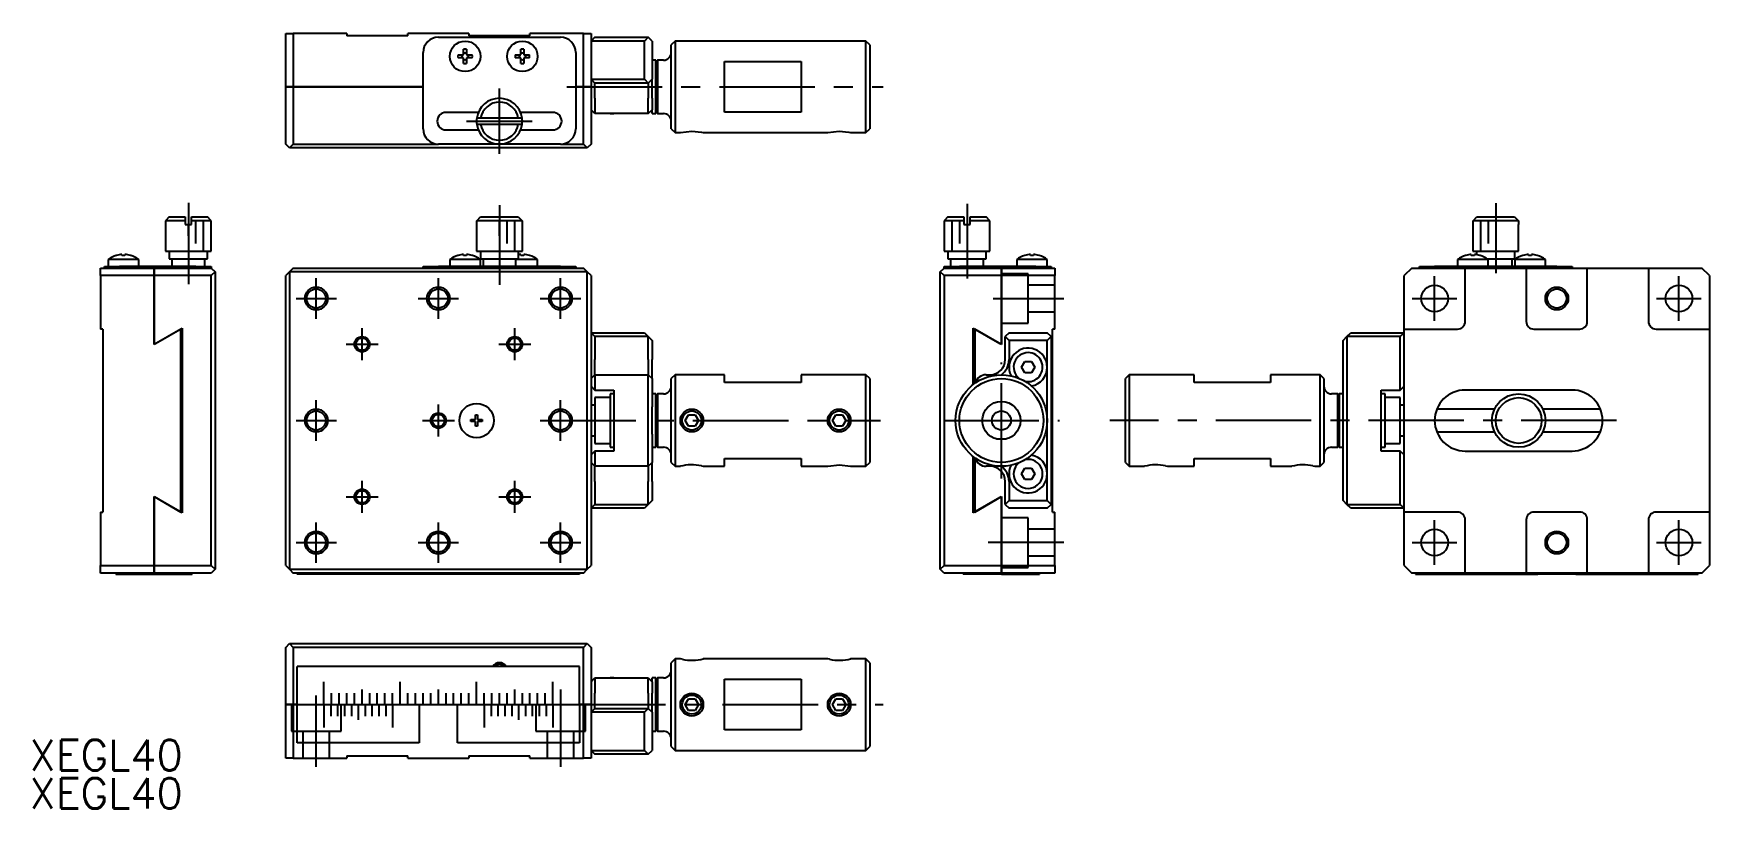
# Model space of a CAD drawing. Extents: x 19 to 238, y 13 to 115.
import ezdxf

# ---------------------------------------------------------------- set-up
doc = ezdxf.new("R2010")
doc.units = 0
doc.header["$LTSCALE"] = 10
doc.linetypes.add('CENTER', pattern=[2, 1.25, -0.25, 0.25, -0.25])
doc.linetypes.add('DASHED', pattern=[3.5, 2, -1.5])
doc.layers.get('0').update_dxf_attribs({"linetype": 'CONTINUOUS'})
doc.layers.add('CENTER', color=1, linetype='CENTER')
doc.styles.get("Standard").update_dxf_attribs({"font": 'txt.shx', "bigfont": '@extfont2.shx'})

msp = doc.modelspace()

# ---------------------------------------------------------------- linework, layer by layer
at = {"color": 7, "linetype": 'CONTINUOUS'}
for p, q in [((51.9, 107.84), (51.9, 114.84)), ((51.9, 114.84), (52.9, 114.84)), ((52.9, 114.84), (52.9, 107.84)), ((59.9, 114.84), (52.9, 114.84)), ((59.9, 114.84), (59.9, 114.54)), ((67.9, 114.54), (59.9, 114.54)), ((67.9, 114.54), (67.9, 114.84)), ((75.9, 114.84), (67.9, 114.84)), ((71.9, 114.34), (87.9, 114.34)), ((75.9, 114.84), (75.9, 114.54)), ((83.9, 114.54), (75.9, 114.54)), ((83.9, 114.54), (83.9, 114.84)), ((90.9, 114.84), (83.9, 114.84)), ((90.9, 107.84), (90.9, 114.84)), ((90.9, 114.84), (91.9, 114.84)), ((91.9, 114.84), (91.9, 107.84)), ((92.4, 114.34), (91.9, 113.84)), ((92.4, 114.34), (99.4, 114.34)), ((99.4, 114.34), (98.9, 113.84)), ((99.9, 113.84), (99.4, 114.34)), ((69.9, 102.34), (69.9, 112.34)), ((74.471291, 112.04), (75.2, 112.04)), ((75.2, 112.04), (75.2, 112.768709)), ((75.6, 112.768709), (75.6, 112.04)), ((75.6, 112.04), (76.328709, 112.04)), ((81.971291, 112.04), (82.7, 112.04)), ((82.7, 112.04), (82.7, 112.768709)), ((83.1, 112.768709), (83.1, 112.04)), ((83.1, 112.04), (83.828709, 112.04)), ((89.9, 112.34), (89.9, 102.34)), ((98.9, 113.84), (91.9, 113.84)), ((98.9, 108.84), (98.9, 113.84)), ((99.9, 113.84), (99.9, 108.84)), ((102.9, 113.84), (102.4, 113.34)), ((102.4, 102.34), (102.4, 113.34)), ((102.9, 113.84), (102.9, 101.84)), ((127.9, 113.84), (102.9, 113.84)), ((127.9, 107.84), (127.9, 113.84)), ((128.4, 113.34), (127.9, 113.84)), ((128.4, 113.34), (128.4, 107.84)), ((75.2, 111.64), (74.471291, 111.64)), ((75.2, 110.911291), (75.2, 111.64)), ((75.6, 111.64), (75.6, 110.911291)), ((76.328709, 111.64), (75.6, 111.64)), ((82.7, 111.64), (81.971291, 111.64)), ((82.7, 110.911291), (82.7, 111.64)), ((83.1, 111.64), (83.1, 110.911291)), ((83.828709, 111.64), (83.1, 111.64)), ((100.4, 111.34), (99.9, 111.34)), ((100.4, 104.34), (100.4, 111.34)), ((100.6, 111.34), (100.4, 111.14)), ((100.4, 104.54), (100.4, 111.14)), ((100.6, 111.34), (100.6, 104.34)), ((101.4, 111.34), (100.6, 111.34)), ((109.4, 111.156625), (119.4, 111.156625)), ((109.4, 104.523375), (109.4, 111.156625)), ((119.4, 111.156625), (119.4, 104.523375)), ((52.9, 107.84), (51.9, 107.84)), ((51.9, 100.34), (51.9, 107.84)), ((51.9, 107.84), (52.9, 107.84)), ((52.9, 107.84), (69.9, 107.84)), ((52.9, 107.84), (52.9, 100.34)), ((69.9, 107.84), (52.9, 107.84)), ((89.9, 107.84), (90.9, 107.84)), ((90.9, 107.84), (89.9, 107.84)), ((91.9, 107.84), (90.9, 107.84)), ((90.9, 100.34), (90.9, 107.84)), ((90.9, 107.84), (91.9, 107.84)), ((91.9, 108.84), (98.9, 108.84)), ((91.9, 108.84), (92.4, 108.34)), ((91.9, 107.84), (91.9, 100.34)), ((99.4, 108.34), (92.4, 108.34)), ((92.4, 106.34), (92.4, 108.34)), ((98.9, 108.84), (99.4, 108.34)), ((99.4, 108.34), (99.9, 108.84)), ((99.4, 108.34), (99.4, 106.34)), ((99.9, 106.34), (99.9, 108.84)), ((127.9, 101.84), (127.9, 107.84)), ((128.4, 107.84), (128.4, 102.34)), ((92.4, 106.34), (92.4, 105.84)), ((92.4, 105.84), (92.4, 104.34)), ((99.4, 105.84), (99.4, 106.34)), ((99.4, 104.34), (99.4, 105.84)), ((99.9, 106.34), (99.9, 105.84)), ((99.9, 105.84), (99.9, 104.84)), ((77.12917, 104.49), (72.9, 104.49)), ((77.432207, 103.74), (76.926786, 103.74)), ((82.367793, 103.74), (77.432207, 103.74)), ((82.873214, 103.74), (82.367793, 103.74)), ((86.9, 104.49), (82.67083, 104.49)), ((92.4, 104.34), (91.9, 104.84)), ((99.4, 104.34), (92.4, 104.34)), ((94.4, 104.34), (92.4, 104.34)), ((94.9, 104.34), (94.4, 104.34)), ((94.4, 104.34), (94.9, 104.34)), ((99.4, 104.34), (99.9, 104.84)), ((99.9, 104.34), (99.9, 104.84)), ((99.9, 104.34), (100.4, 104.34)), ((100.4, 104.54), (100.6, 104.34)), ((100.6, 104.34), (101.4, 104.34)), ((119.4, 104.523375), (109.4, 104.523375)), ((72.9, 102.19), (77.12917, 102.19)), ((76.926786, 102.94), (77.432207, 102.94)), ((77.432207, 102.94), (82.367793, 102.94)), ((82.367793, 102.94), (82.873214, 102.94)), ((82.67083, 102.19), (86.9, 102.19)), ((102.4, 102.34), (102.9, 101.84)), ((102.9, 101.84), (103.600005, 101.84)), ((103.600005, 101.84), (105.104625, 102.030519)), ((103.600005, 101.84), (103.600219, 101.84)), ((103.600219, 101.84), (103.600466, 101.84)), ((105.104625, 102.030522), (106.361769, 101.89508)), ((106.361769, 101.89508), (106.599995, 101.84)), ((106.599995, 101.84), (122.900005, 101.84)), ((122.900005, 101.84), (124.414173, 102.030506)), ((122.900005, 101.84), (122.9003, 101.84)), ((122.9003, 101.84), (122.900918, 101.84)), ((124.414173, 102.030506), (125.66145, 101.895148)), ((125.66145, 101.895148), (125.899995, 101.84)), ((125.899995, 101.84), (127.9, 101.84)), ((127.9, 101.84), (128.4, 102.34)), ((52.4, 99.84), (51.9, 100.34)), ((52.9, 100.34), (52.4, 99.84)), ((91.4, 99.84), (52.4, 99.84)), ((52.9, 100.34), (71.9, 100.34)), ((79.9, 100.34), (71.9, 100.34)), ((87.9, 100.34), (79.9, 100.34)), ((87.9, 100.34), (90.9, 100.34)), ((91.4, 99.84), (90.9, 100.34)), ((91.9, 100.34), (91.4, 99.84)), ((36.65, 90.79), (36.15, 90.29)), ((38.75, 90.29), (36.15, 90.29)), ((36.15, 90.29), (36.15, 86.29)), ((36.65, 90.79), (38.75, 90.79)), ((38.75, 90.79), (38.75, 90.29)), ((38.75, 90.29), (38.75, 89.79)), ((39.55, 90.79), (41.65, 90.79)), ((39.55, 90.29), (39.55, 90.79)), ((42.15, 90.29), (39.55, 90.29)), ((39.55, 89.79), (39.55, 90.29)), ((42.15, 90.29), (41.65, 90.79)), ((42.15, 86.29), (42.15, 90.29)), ((76.926786, 90.29), (77.432207, 90.79)), ((76.926786, 89.79), (76.926786, 90.29)), ((82.873214, 90.29), (76.926786, 90.29)), ((77.432207, 90.79), (82.367793, 90.79)), ((82.367793, 90.79), (82.873214, 90.29)), ((82.873214, 90.29), (82.873214, 89.79)), ((138.65, 90.79), (138.15, 90.29)), ((140.75, 90.29), (138.15, 90.29)), ((138.15, 90.29), (138.15, 86.29)), ((138.65, 90.79), (140.75, 90.79)), ((140.75, 90.79), (140.75, 90.29)), ((140.75, 90.29), (140.75, 89.79)), ((141.55, 90.79), (143.65, 90.79)), ((141.55, 90.29), (141.55, 90.79)), ((144.15, 90.29), (141.55, 90.29)), ((141.55, 89.79), (141.55, 90.29)), ((144.15, 90.29), (143.65, 90.79)), ((144.15, 86.29), (144.15, 90.29)), ((207.426786, 90.29), (207.932207, 90.79)), ((207.426786, 89.79), (207.426786, 90.29)), ((213.373214, 90.29), (207.426786, 90.29)), ((207.932207, 90.79), (212.867793, 90.79)), ((212.867793, 90.79), (213.373214, 90.29)), ((213.373214, 90.29), (213.373214, 89.79)), ((38.75, 89.79), (39.55, 89.79)), ((76.9, 89.79), (76.926786, 89.79)), ((76.9, 89.79), (76.9, 86.29)), ((82.873214, 89.79), (82.9, 89.79)), ((82.9, 86.29), (82.9, 89.79)), ((140.75, 89.79), (141.55, 89.79)), ((207.4, 89.79), (207.426786, 89.79)), ((207.4, 89.79), (207.4, 86.29)), ((213.373214, 89.79), (213.4, 89.79)), ((213.4, 86.29), (213.4, 89.79)), ((29.721291, 85.745732), (29.7, 85.745732)), ((30.45, 85.745732), (30.45, 85.877475)), ((30.85, 85.745732), (30.45, 85.745732)), ((30.85, 85.877475), (30.85, 85.745732)), ((31.6, 85.745732), (31.578709, 85.745732)), ((36.15, 86.29), (42.15, 86.29)), ((36.65, 86.29), (36.65, 85.29)), ((41.65, 85.29), (41.65, 86.29)), ((74.471291, 85.745732), (74.45, 85.745732)), ((75.2, 85.745732), (75.2, 85.877475)), ((75.6, 85.745732), (75.2, 85.745732)), ((75.6, 85.877475), (75.6, 85.745732)), ((76.35, 85.745732), (76.328709, 85.745732)), ((76.9, 86.29), (82.9, 86.29)), ((77.4, 86.29), (77.4, 85.29)), ((82.4, 85.29), (82.4, 86.29)), ((82.7, 85.745732), (82.7, 85.877475)), ((83.1, 85.745732), (82.7, 85.745732)), ((83.1, 85.877475), (83.1, 85.745732)), ((83.85, 85.745732), (83.828709, 85.745732)), ((138.15, 86.29), (141.15, 86.29)), ((138.65, 86.29), (138.65, 85.29)), ((141.15, 86.29), (144.15, 86.29)), ((143.65, 85.29), (143.65, 86.29)), ((148.721291, 85.745732), (148.7, 85.745732)), ((149.45, 85.745732), (149.45, 85.877475)), ((149.85, 85.745732), (149.45, 85.745732)), ((149.85, 85.877475), (149.85, 85.745732)), ((150.6, 85.745732), (150.578709, 85.745732)), ((206.471291, 85.745732), (206.45, 85.745732)), ((207.2, 85.745732), (207.2, 85.877475)), ((207.6, 85.745732), (207.2, 85.745732)), ((207.4, 86.29), (213.4, 86.29)), ((207.6, 85.877475), (207.6, 85.745732)), ((207.9, 86.29), (207.9, 85.844362)), ((208.35, 85.745732), (208.328709, 85.745732)), ((212.9, 85.29), (212.9, 86.29)), ((213.971291, 85.745732), (213.95, 85.745732)), ((214.7, 85.745732), (214.7, 85.877475)), ((215.1, 85.745732), (214.7, 85.745732)), ((215.1, 85.877475), (215.1, 85.745732)), ((215.85, 85.745732), (215.828709, 85.745732)), ((27.65, 84.09), (34.65, 84.09)), ((27.65, 83.09), (27.65, 84.09)), ((28.15, 84.09), (28.15, 84.29)), ((28.15, 84.29), (30.15, 84.29)), ((32.65, 85.187999), (28.65, 85.187999)), ((28.65, 85.187999), (28.65, 84.29)), ((40.15, 84.29), (30.15, 84.29)), ((32.65, 84.29), (32.65, 85.187999)), ((34.65, 84.09), (34.65, 83.09)), ((34.65, 84.09), (42.15, 84.09)), ((34.65, 83.09), (34.65, 84.09)), ((36.65, 85.29), (41.65, 85.29)), ((37, 85.29), (37, 84.29)), ((40.15, 84.29), (42.15, 84.29)), ((41.3, 84.29), (41.3, 85.29)), ((42.15, 84.29), (42.15, 84.09)), ((42.15, 84.09), (42.65, 83.59)), ((42.65, 83.59), (42.15, 83.09)), ((42.65, 83.59), (42.65, 44.59)), ((52.4, 83.59), (51.9, 83.09)), ((52.9, 84.09), (52.4, 83.59)), ((52.4, 83.59), (52.4, 44.59)), ((91.4, 83.59), (52.4, 83.59)), ((52.9, 84.09), (71.9, 84.09)), ((69.9, 84.09), (69.9, 84.29)), ((69.9, 84.29), (71.9, 84.29)), ((87.9, 84.29), (71.9, 84.29)), ((87.9, 84.09), (71.9, 84.09)), ((71.9, 84.09), (87.9, 84.09)), ((77.4, 85.187999), (73.4, 85.187999)), ((73.4, 85.187999), (73.4, 84.29)), ((77.4, 85.29), (82.4, 85.29)), ((77.4, 84.29), (77.4, 85.187999)), ((77.75, 85.29), (77.75, 84.29)), ((82.05, 84.29), (82.05, 85.29)), ((84.9, 85.187999), (82.05, 85.187999)), ((84.9, 84.29), (84.9, 85.187999)), ((87.9, 84.29), (89.9, 84.29)), ((87.9, 84.09), (90.9, 84.09)), ((89.9, 84.29), (89.9, 84.09)), ((91.4, 83.59), (90.9, 84.09)), ((91.4, 44.59), (91.4, 83.59)), ((91.9, 83.09), (91.4, 83.59)), ((137.65, 83.59), (138.15, 84.09)), ((138.15, 83.09), (137.65, 83.59)), ((137.65, 44.59), (137.65, 83.59)), ((138.15, 84.09), (138.15, 84.29)), ((138.15, 84.29), (140.15, 84.29)), ((138.15, 84.09), (145.65, 84.09)), ((138.65, 85.29), (141.15, 85.29)), ((139, 85.29), (139, 84.29)), ((150.15, 84.29), (140.15, 84.29)), ((141.15, 85.29), (143.65, 85.29)), ((143.3, 84.29), (143.3, 85.29)), ((145.65, 83.09), (145.65, 84.09)), ((145.65, 84.09), (152.65, 84.09)), ((145.65, 84.09), (145.65, 83.09)), ((151.65, 85.187999), (147.65, 85.187999)), ((147.65, 85.187999), (147.65, 84.29)), ((150.15, 84.29), (152.15, 84.29)), ((151.65, 84.29), (151.65, 85.187999)), ((152.15, 84.29), (152.15, 84.09)), ((152.65, 84.09), (152.65, 83.09)), ((199.4, 84.09), (198.4, 83.09)), ((199.4, 84.09), (206.4, 84.09)), ((200.4, 84.09), (200.4, 84.29)), ((200.4, 84.29), (202.4, 84.29)), ((218.4, 84.29), (202.4, 84.29)), ((207.4, 85.187999), (205.4, 85.187999)), ((205.4, 85.187999), (205.4, 84.29)), ((206.4, 77.09), (206.4, 84.09)), ((206.4, 84.09), (214.4, 84.09)), ((209.4, 85.187999), (207.4, 85.187999)), ((209.265476, 85.29), (212.9, 85.29)), ((209.4, 84.29), (209.4, 85.187999)), ((212.55, 84.29), (212.55, 85.29)), ((214.9, 85.187999), (212.9, 85.187999)), ((212.9, 85.187999), (212.9, 84.29)), ((214.4, 84.09), (214.4, 77.09)), ((214.4, 84.09), (222.4, 84.09)), ((216.9, 85.187999), (214.9, 85.187999)), ((216.9, 84.29), (216.9, 85.187999)), ((218.4, 84.29), (220.4, 84.29)), ((220.4, 84.29), (220.4, 84.09)), ((222.4, 77.09), (222.4, 84.09)), ((222.4, 84.09), (230.4, 84.09)), ((230.4, 84.09), (230.4, 77.09)), ((230.4, 84.09), (237.4, 84.09)), ((238.4, 83.09), (237.4, 84.09)), ((27.65, 83.09), (27.65, 76.09)), ((34.65, 83.09), (27.65, 83.09)), ((34.65, 74.19), (34.65, 83.09)), ((42.15, 83.09), (34.65, 83.09)), ((34.65, 83.09), (34.65, 74.19)), ((42.15, 45.09), (42.15, 83.09)), ((51.9, 45.09), (51.9, 83.09)), ((91.9, 83.09), (91.9, 45.09)), ((145.65, 83.09), (138.15, 83.09)), ((138.15, 83.09), (138.15, 45.09)), ((152.65, 83.09), (145.65, 83.09)), ((145.65, 83.09), (145.65, 74.19)), ((145.65, 74.19), (145.65, 83.09)), ((152.65, 76.09), (152.65, 83.09)), ((198.4, 76.09), (198.4, 83.09)), ((238.4, 83.09), (238.4, 76.09)), ((27.95, 76.09), (27.65, 76.09)), ((27.95, 76.09), (27.95, 52.09)), ((38.15, 76.09), (34.65, 74.069274)), ((34.85, 74.19), (38.35, 76.210726)), ((38.15, 52.09), (38.15, 76.09)), ((38.35, 76.210726), (38.35, 51.969274)), ((91.9, 75.59), (92.4, 75.09)), ((91.9, 75.59), (98.9, 75.59)), ((99.4, 75.09), (92.4, 75.09)), ((92.4, 75.09), (92.4, 72.09)), ((98.9, 75.59), (99.4, 75.09)), ((99.4, 72.09), (99.4, 75.09)), ((99.4, 75.09), (99.9, 74.59)), ((141.95, 76.210726), (145.45, 74.19)), ((141.95, 68.813346), (141.95, 76.210726)), ((142.15, 76.09), (142.15, 68.963397)), ((145.65, 74.069274), (142.15, 76.09)), ((146.65, 75.59), (146.15, 75.09)), ((146.15, 75.09), (146.65, 74.59)), ((146.15, 72.09), (146.15, 75.09)), ((146.65, 75.59), (151.65, 75.59)), ((152.15, 75.09), (151.65, 75.59)), ((151.65, 74.59), (152.15, 75.09)), ((152.15, 75.09), (152.15, 53.09)), ((152.65, 76.09), (152.35, 76.09)), ((152.35, 52.09), (152.35, 76.09)), ((190.4, 74.59), (190.9, 75.09)), ((190.9, 75.09), (191.4, 75.59)), ((190.9, 75.09), (190.9, 53.09)), ((197.9, 75.09), (190.9, 75.09)), ((191.4, 75.59), (198.4, 75.59)), ((197.9, 75.09), (198.4, 75.59)), ((197.9, 68.09), (197.9, 75.09)), ((198.4, 76.09), (205.4, 76.09)), ((198.4, 52.09), (198.4, 76.09)), ((215.4, 76.09), (221.4, 76.09)), ((231.4, 76.09), (238.4, 76.09)), ((238.4, 76.09), (238.4, 52.09)), ((34.65, 74.069274), (34.65, 74.19)), ((34.65, 74.19), (34.85, 74.19)), ((99.9, 74.59), (99.9, 72.09)), ((145.45, 74.19), (145.65, 74.19)), ((145.65, 74.19), (145.65, 74.069274)), ((151.65, 74.59), (146.65, 74.59)), ((146.65, 74.59), (146.65, 72.09)), ((151.65, 71.09), (151.65, 74.59)), ((190.4, 71.09), (190.4, 74.59)), ((92.4, 70.09), (92.4, 72.09)), ((99.4, 72.09), (99.4, 70.09)), ((99.9, 69.59), (99.9, 72.09)), ((148.283975, 71.09), (148.716987, 71.84)), ((148.716987, 70.34), (148.283975, 71.09)), ((148.716987, 71.84), (149.583013, 71.84)), ((149.583013, 70.34), (148.716987, 70.34)), ((149.583013, 71.84), (150.016025, 71.09)), ((150.016025, 71.09), (149.583013, 70.34)), ((151.65, 64.09), (151.65, 71.09)), ((190.4, 57.09), (190.4, 71.09)), ((92.4, 70.09), (91.9, 69.59)), ((91.9, 68.59), (92.4, 68.09)), ((92.4, 70.09), (92.4, 68.59)), ((92.4, 70.09), (99.4, 70.09)), ((92.4, 68.59), (92.4, 68.09)), ((92.4, 68.09), (94.9, 68.09)), ((94.9, 68.09), (94.9, 64.09)), ((99.4, 68.59), (99.4, 70.09)), ((99.4, 70.09), (99.9, 69.59)), ((99.4, 59.59), (99.4, 68.59)), ((99.9, 69.59), (99.9, 68.59)), ((99.9, 68.59), (99.9, 65.892776)), ((102.9, 70.09), (102.4, 69.59)), ((102.4, 58.59), (102.4, 69.59)), ((102.9, 70.09), (102.9, 58.09)), ((109.4, 70.09), (102.9, 70.09)), ((109.4, 69.09), (109.4, 70.09)), ((119.4, 69.09), (109.4, 69.09)), ((119.4, 70.09), (119.4, 69.09)), ((127.9, 70.09), (119.4, 70.09)), ((127.9, 58.09), (127.9, 70.09)), ((128.4, 69.59), (127.9, 70.09)), ((128.4, 69.59), (128.4, 58.59)), ((143.65, 70.09), (144.15, 70.09)), ((162.4, 70.09), (161.9, 69.59)), ((161.9, 58.59), (161.9, 69.59)), ((162.4, 70.09), (162.4, 58.09)), ((170.9, 70.09), (162.4, 70.09)), ((170.9, 69.09), (170.9, 70.09)), ((180.9, 69.09), (170.9, 69.09)), ((180.9, 70.09), (180.9, 69.09)), ((187.4, 70.09), (180.9, 70.09)), ((187.4, 58.09), (187.4, 70.09)), ((187.9, 69.59), (187.4, 70.09)), ((187.9, 69.59), (187.9, 58.59)), ((195.4, 68.09), (197.9, 68.09)), ((195.4, 60.09), (195.4, 68.09)), ((197.9, 68.09), (198.4, 68.59)), ((220.4, 68.09), (206.4, 68.09)), ((38.35, 67.59), (38.15, 67.59)), ((92.4, 66.09), (91.9, 66.09)), ((92.4, 67.09), (92.4, 61.09)), ((94.4, 67.09), (92.4, 67.09)), ((94.4, 67.59), (94.4, 60.59)), ((94.9, 67.59), (94.4, 67.59)), ((100.4, 67.59), (99.9, 67.59)), ((99.9, 64.09), (99.9, 65.892776)), ((100.4, 64.09), (100.4, 67.59)), ((100.6, 67.59), (100.4, 67.39)), ((100.4, 60.79), (100.4, 67.39)), ((100.6, 67.59), (100.6, 60.59)), ((101.4, 67.59), (100.6, 67.59)), ((189.7, 67.59), (188.9, 67.59)), ((189.7, 60.59), (189.7, 67.59)), ((189.9, 67.39), (189.7, 67.59)), ((189.9, 67.59), (189.9, 67.39)), ((189.9, 67.59), (189.9, 60.59)), ((190.4, 67.59), (189.9, 67.59)), ((195.9, 67.59), (195.4, 67.59)), ((195.9, 67.09), (195.9, 67.59)), ((195.9, 64.09), (195.9, 67.59)), ((197.9, 67.09), (195.9, 67.09)), ((197.9, 61.09), (197.9, 67.09)), ((198.4, 66.09), (197.9, 66.09)), ((76.15, 64.215), (76.775, 64.215)), ((76.15, 63.965), (76.15, 64.215)), ((76.775, 63.965), (76.15, 63.965)), ((76.775, 64.84), (77.025, 64.84)), ((76.775, 64.215), (76.775, 64.84)), ((76.775, 63.34), (76.775, 63.965)), ((77.025, 64.84), (77.025, 64.215)), ((77.025, 64.215), (77.65, 64.215)), ((77.65, 63.965), (77.025, 63.965)), ((77.025, 63.965), (77.025, 63.34)), ((77.65, 64.215), (77.65, 63.965)), ((94.9, 64.09), (94.9, 60.09)), ((99.9, 62.287224), (99.9, 64.09)), ((100.4, 60.59), (100.4, 64.09)), ((104.233975, 64.09), (104.666987, 64.84)), ((104.666987, 63.34), (104.233975, 64.09)), ((104.666987, 64.84), (105.533013, 64.84)), ((105.533013, 64.84), (105.966025, 64.09)), ((105.966025, 64.09), (105.533013, 63.34)), ((123.533975, 64.09), (123.966987, 64.84)), ((123.966987, 63.34), (123.533975, 64.09)), ((123.966987, 64.84), (124.833013, 64.84)), ((124.833013, 64.84), (125.266025, 64.09)), ((125.266025, 64.09), (124.833013, 63.34)), ((151.65, 57.09), (151.65, 64.09)), ((195.9, 60.59), (195.9, 64.09)), ((210.237445, 65.59), (202.691901, 65.59)), ((210.237671, 65.59), (210.237543, 65.59)), ((224.108099, 65.59), (216.562278, 65.59)), ((77.025, 63.34), (76.775, 63.34)), ((91.9, 62.09), (92.4, 62.09)), ((99.9, 62.287224), (99.9, 59.59)), ((105.533013, 63.34), (104.666987, 63.34)), ((124.833013, 63.34), (123.966987, 63.34)), ((145.015698, 61.671806), (146.284302, 61.671806)), ((197.9, 62.09), (198.4, 62.09)), ((202.691901, 62.59), (210.237426, 62.59)), ((210.237537, 62.59), (210.237647, 62.59)), ((216.562278, 62.59), (224.108099, 62.59)), ((38.15, 60.59), (38.35, 60.59)), ((92.4, 60.09), (91.9, 59.59)), ((92.4, 61.09), (94.4, 61.09)), ((92.4, 60.09), (92.4, 59.59)), ((94.9, 60.09), (92.4, 60.09)), ((92.4, 59.59), (92.4, 58.09)), ((94.4, 60.59), (94.9, 60.59)), ((99.4, 58.09), (99.4, 59.59)), ((99.9, 60.59), (100.4, 60.59)), ((99.9, 59.59), (99.9, 58.59)), ((100.4, 60.79), (100.6, 60.59)), ((100.6, 60.59), (101.4, 60.59)), ((141.95, 51.969274), (141.95, 59.366654)), ((188.9, 60.59), (189.7, 60.59)), ((189.7, 60.59), (189.9, 60.79)), ((189.9, 60.79), (189.9, 60.59)), ((189.9, 60.59), (190.4, 60.59)), ((195.4, 60.59), (195.9, 60.59)), ((197.9, 60.09), (195.4, 60.09)), ((195.9, 60.59), (195.9, 61.09)), ((195.9, 61.09), (197.9, 61.09)), ((197.9, 53.09), (197.9, 60.09)), ((198.4, 59.59), (197.9, 60.09)), ((206.4, 60.09), (220.4, 60.09)), ((91.9, 58.59), (92.4, 58.09)), ((99.4, 58.09), (92.4, 58.09)), ((92.4, 56.09), (92.4, 58.09)), ((99.4, 58.09), (99.9, 58.59)), ((99.4, 58.09), (99.4, 56.09)), ((99.9, 56.09), (99.9, 58.59)), ((102.4, 58.59), (102.9, 58.09)), ((102.9, 58.09), (103.600005, 58.09)), ((103.600005, 58.09), (103.6003, 58.09)), ((103.6003, 58.09), (103.600918, 58.09)), ((106.361089, 58.145224), (106.599995, 58.09)), ((106.599995, 58.09), (109.4, 58.09)), ((109.4, 58.09), (109.4, 59.09)), ((109.4, 59.09), (119.4, 59.09)), ((119.4, 59.09), (119.4, 58.09)), ((119.4, 58.09), (122.900005, 58.09)), ((122.900005, 58.09), (124.43511, 58.280418)), ((122.900005, 58.09), (122.900219, 58.09)), ((122.900219, 58.09), (122.900466, 58.09)), ((124.43511, 58.280418), (125.899995, 58.09)), ((125.899995, 58.09), (127.9, 58.09)), ((127.9, 58.09), (128.4, 58.59)), ((142.15, 59.216603), (142.15, 52.09)), ((144.15, 58.09), (143.65, 58.09)), ((148.283975, 57.09), (148.716987, 57.84)), ((148.716987, 56.34), (148.283975, 57.09)), ((148.716987, 57.84), (149.583013, 57.84)), ((149.583013, 57.84), (150.016025, 57.09)), ((150.016025, 57.09), (149.583013, 56.34)), ((151.65, 53.59), (151.65, 57.09)), ((161.9, 58.59), (162.4, 58.09)), ((162.4, 58.09), (164.400005, 58.09)), ((167.161582, 58.14512), (167.399995, 58.09)), ((167.399534, 58.09), (167.399781, 58.09)), ((167.399781, 58.09), (170.9, 58.09)), ((170.9, 58.09), (170.9, 59.09)), ((170.9, 59.09), (180.9, 59.09)), ((180.9, 59.09), (180.9, 58.09)), ((180.9, 58.09), (183.700005, 58.09)), ((186.461729, 58.145088), (186.699995, 58.09)), ((186.699082, 58.09), (186.6997, 58.09)), ((186.6997, 58.09), (187.4, 58.09)), ((187.4, 58.09), (187.9, 58.59)), ((190.4, 53.59), (190.4, 57.09)), ((92.4, 56.09), (92.4, 53.09)), ((99.4, 53.09), (99.4, 56.09)), ((99.9, 56.09), (99.9, 53.59)), ((146.15, 53.09), (146.15, 56.09)), ((146.65, 56.09), (146.65, 53.59)), ((149.583013, 56.34), (148.716987, 56.34)), ((34.65, 54.110726), (38.15, 52.09)), ((34.65, 53.99), (34.65, 54.110726)), ((34.65, 45.09), (34.65, 53.99)), ((34.85, 53.99), (34.65, 53.99)), ((34.65, 53.99), (34.65, 45.09)), ((38.35, 51.969274), (34.85, 53.99)), ((92.4, 53.09), (91.9, 52.59)), ((92.4, 53.09), (99.4, 53.09)), ((99.4, 53.09), (98.9, 52.59)), ((99.9, 53.59), (99.4, 53.09)), ((145.45, 53.99), (141.95, 51.969274)), ((142.15, 52.09), (145.65, 54.110726)), ((145.65, 53.99), (145.45, 53.99)), ((145.65, 54.110726), (145.65, 53.99)), ((145.65, 53.99), (145.65, 45.09)), ((145.65, 45.09), (145.65, 53.99)), ((146.65, 53.59), (146.15, 53.09)), ((146.15, 53.09), (146.65, 52.59)), ((146.65, 53.59), (151.65, 53.59)), ((152.15, 53.09), (151.65, 53.59)), ((151.65, 52.59), (152.15, 53.09)), ((190.9, 53.09), (190.4, 53.59)), ((190.9, 53.09), (197.9, 53.09)), ((191.4, 52.59), (190.9, 53.09)), ((198.4, 52.59), (197.9, 53.09)), ((27.65, 52.09), (27.65, 45.09)), ((27.65, 52.09), (27.95, 52.09)), ((98.9, 52.59), (91.9, 52.59)), ((151.65, 52.59), (146.65, 52.59)), ((152.35, 52.09), (152.65, 52.09)), ((152.65, 45.09), (152.65, 52.09)), ((198.4, 52.59), (191.4, 52.59)), ((205.4, 52.09), (198.4, 52.09)), ((198.4, 45.09), (198.4, 52.09)), ((206.4, 44.09), (206.4, 51.09)), ((214.4, 51.09), (214.4, 44.09)), ((221.4, 52.09), (215.4, 52.09)), ((222.4, 44.09), (222.4, 51.09)), ((230.4, 51.09), (230.4, 44.09)), ((238.4, 52.09), (231.4, 52.09)), ((238.4, 52.09), (238.4, 45.09)), ((27.65, 45.09), (34.65, 45.09)), ((27.65, 44.09), (27.65, 45.09)), ((34.65, 44.09), (27.65, 44.09)), ((29.65, 44.09), (29.65, 43.94)), ((29.65, 43.94), (34.65, 43.94)), ((34.65, 45.09), (34.65, 44.09)), ((34.65, 45.09), (42.15, 45.09)), ((34.65, 44.09), (34.65, 45.09)), ((34.65, 44.09), (34.65, 43.94)), ((34.65, 44.09), (34.65, 43.94)), ((42.15, 44.09), (34.65, 44.09)), ((34.65, 43.94), (39.65, 43.94)), ((39.65, 43.94), (39.65, 44.09)), ((42.15, 45.09), (42.65, 44.59)), ((42.65, 44.59), (42.15, 44.09)), ((51.9, 45.09), (52.4, 44.59)), ((52.4, 44.59), (91.4, 44.59)), ((52.4, 44.59), (52.9, 44.09)), ((90.9, 44.09), (52.9, 44.09)), ((53.4, 43.94), (53.4, 44.09)), ((90.4, 43.94), (53.4, 43.94)), ((90.4, 44.09), (90.4, 43.94)), ((90.9, 44.09), (91.4, 44.59)), ((91.4, 44.59), (91.9, 45.09)), ((137.65, 44.59), (138.15, 45.09)), ((138.15, 44.09), (137.65, 44.59)), ((138.15, 45.09), (145.65, 45.09)), ((145.65, 44.09), (138.15, 44.09)), ((140.65, 44.09), (140.65, 43.94)), ((145.65, 43.94), (140.65, 43.94)), ((145.65, 45.09), (152.65, 45.09)), ((145.65, 44.09), (145.65, 45.09)), ((145.65, 45.09), (145.65, 44.09)), ((145.65, 44.09), (145.65, 43.94)), ((145.65, 43.94), (145.65, 44.09)), ((152.65, 44.09), (145.65, 44.09)), ((145.65, 43.94), (150.65, 43.94)), ((150.65, 44.09), (150.65, 43.94)), ((152.65, 45.09), (152.65, 44.09)), ((198.4, 45.09), (199.4, 44.09)), ((206.4, 44.09), (199.4, 44.09)), ((199.9, 44.09), (199.9, 43.94)), ((199.9, 43.94), (215.9, 43.94)), ((214.4, 44.09), (206.4, 44.09)), ((222.4, 44.09), (214.4, 44.09)), ((215.9, 44.09), (215.9, 43.94)), ((216.4, 43.94), (215.91, 43.94)), ((217.4, 43.94), (216.4, 43.94)), ((218.4, 43.94), (217.4, 43.94)), ((219.4, 43.94), (218.4, 43.94)), ((220.4, 43.94), (219.4, 43.94)), ((220.89, 43.94), (220.4, 43.94)), ((220.9, 44.09), (220.9, 43.94)), ((220.9, 43.94), (236.9, 43.94)), ((230.4, 44.09), (222.4, 44.09)), ((237.4, 44.09), (230.4, 44.09)), ((236.9, 44.09), (236.9, 43.94)), ((237.4, 44.09), (238.4, 45.09)), ((51.9, 34.34), (52.4, 34.84)), ((51.9, 26.84), (51.9, 34.34)), ((52.4, 34.84), (52.9, 34.34)), ((52.4, 34.84), (91.4, 34.84)), ((52.9, 34.34), (52.9, 26.84)), ((90.9, 34.34), (52.9, 34.34)), ((90.9, 34.34), (91.4, 34.84)), ((90.9, 26.84), (90.9, 34.34)), ((91.4, 34.84), (91.9, 34.34)), ((91.9, 34.34), (91.9, 26.84)), ((53.4, 26.84), (53.4, 31.84)), ((90.4, 31.84), (53.4, 31.84)), ((90.4, 26.84), (90.4, 31.84)), ((102.9, 32.84), (102.4, 32.34)), ((102.4, 26.84), (102.4, 32.34)), ((102.9, 32.84), (102.9, 26.84)), ((103.600219, 32.84), (102.9, 32.84)), ((103.838354, 32.784894), (103.600005, 32.84)), ((103.600466, 32.84), (103.600219, 32.84)), ((122.900219, 32.84), (106.599995, 32.84)), ((123.138354, 32.784894), (122.900005, 32.84)), ((122.900466, 32.84), (122.900219, 32.84)), ((127.9, 32.84), (125.899995, 32.84)), ((127.9, 20.84), (127.9, 32.84)), ((128.4, 32.34), (127.9, 32.84)), ((128.4, 32.34), (128.4, 21.34)), ((91.9, 29.84), (92.4, 30.34)), ((92.4, 30.34), (92.4, 28.84)), ((92.4, 30.34), (99.4, 30.34)), ((92.4, 28.84), (92.4, 28.34)), ((94.9, 30.34), (94.4, 30.34)), ((99.4, 28.84), (99.4, 30.34)), ((99.4, 30.34), (99.9, 29.84)), ((99.4, 28.34), (99.4, 28.84)), ((100.4, 30.34), (99.9, 30.34)), ((99.9, 29.84), (99.9, 30.34)), ((99.9, 29.84), (99.9, 28.84)), ((99.9, 28.84), (99.9, 28.34)), ((100.4, 23.34), (100.4, 30.34)), ((100.6, 30.34), (100.4, 30.14)), ((100.6, 30.34), (100.6, 26.84)), ((101.4, 30.34), (100.6, 30.34)), ((109.4, 30.156625), (119.4, 30.156625)), ((109.4, 23.523375), (109.4, 30.156625)), ((119.4, 30.156625), (119.4, 23.523375)), ((51.9, 19.84), (51.9, 26.84)), ((51.9, 26.84), (52.9, 26.84)), ((52.9, 26.84), (51.9, 26.84)), ((52.9, 26.84), (52.9, 19.84)), ((53.39, 26.84), (52.9, 26.84)), ((52.9, 26.84), (53.39, 26.84)), ((53.4, 21.84), (53.4, 26.84)), ((53.4, 26.84), (56.89, 26.84)), ((53.4, 26.84), (56.89, 26.84)), ((56.89, 26.84), (56.9, 26.84)), ((56.89, 26.84), (56.9, 26.84)), ((56.9, 26.84), (56.91, 26.84)), ((56.9, 26.84), (56.91, 26.84)), ((56.91, 26.84), (57.79, 26.84)), ((56.91, 26.84), (57.79, 26.84)), ((57.79, 26.84), (57.8, 26.84)), ((57.79, 26.84), (57.8, 26.84)), ((57.8, 26.84), (57.81, 26.84)), ((57.8, 26.84), (57.81, 26.84)), ((57.81, 26.84), (57.89, 26.84)), ((57.81, 26.84), (57.9, 26.84)), ((57.89, 26.84), (57.9, 26.84)), ((57.9, 26.84), (57.91, 26.84)), ((57.9, 26.84), (58.69, 26.84)), ((57.91, 26.84), (58.69, 26.84)), ((58.69, 26.84), (58.7, 26.84)), ((58.69, 26.84), (58.7, 26.84)), ((58.7, 26.84), (58.71, 26.84)), ((58.7, 26.84), (58.71, 26.84)), ((58.71, 26.84), (58.89, 26.84)), ((58.71, 26.84), (58.9, 26.84)), ((58.89, 26.84), (58.9, 26.84)), ((58.9, 26.84), (58.91, 26.84)), ((58.9, 26.84), (59.59, 26.84)), ((58.91, 26.84), (59.59, 26.84)), ((59.59, 26.84), (59.6, 26.84)), ((59.59, 26.84), (59.6, 26.84)), ((59.6, 26.84), (59.61, 26.84)), ((59.6, 26.84), (59.61, 26.84)), ((59.61, 26.84), (59.89, 26.84)), ((59.61, 26.84), (59.9, 26.84)), ((59.89, 26.84), (59.9, 26.84)), ((59.9, 26.84), (59.91, 26.84)), ((59.9, 26.84), (60.49, 26.84)), ((59.91, 26.84), (60.49, 26.84)), ((60.49, 26.84), (60.5, 26.84)), ((60.49, 26.84), (60.5, 26.84)), ((60.5, 26.84), (60.51, 26.84)), ((60.5, 26.84), (60.51, 26.84)), ((60.51, 26.84), (60.89, 26.84)), ((60.51, 26.84), (60.9, 26.84)), ((60.89, 26.84), (60.9, 26.84)), ((60.9, 26.84), (60.91, 26.84)), ((60.9, 26.84), (61.39, 26.84)), ((60.91, 26.84), (61.39, 26.84)), ((61.39, 26.84), (61.4, 26.84)), ((61.39, 26.84), (61.4, 26.84)), ((61.4, 26.84), (61.41, 26.84)), ((61.4, 26.84), (61.41, 26.84)), ((61.41, 26.84), (61.89, 26.84)), ((61.41, 26.84), (61.9, 26.84)), ((61.89, 26.84), (61.9, 26.84)), ((61.9, 26.84), (61.91, 26.84)), ((61.9, 26.84), (62.29, 26.84)), ((61.91, 26.84), (62.29, 26.84)), ((62.29, 26.84), (62.3, 26.84)), ((62.29, 26.84), (62.3, 26.84)), ((62.3, 26.84), (62.31, 26.84)), ((62.3, 26.84), (62.31, 26.84)), ((62.31, 26.84), (62.89, 26.84)), ((62.31, 26.84), (62.9, 26.84)), ((62.89, 26.84), (62.9, 26.84)), ((62.9, 26.84), (62.91, 26.84)), ((62.9, 26.84), (63.19, 26.84)), ((62.91, 26.84), (63.19, 26.84)), ((63.19, 26.84), (63.2, 26.84)), ((63.19, 26.84), (63.2, 26.84)), ((63.2, 26.84), (63.21, 26.84)), ((63.2, 26.84), (63.21, 26.84)), ((63.21, 26.84), (63.89, 26.84)), ((63.21, 26.84), (63.9, 26.84)), ((63.89, 26.84), (63.9, 26.84)), ((63.9, 26.84), (63.91, 26.84)), ((63.9, 26.84), (64.09, 26.84)), ((63.91, 26.84), (64.09, 26.84)), ((64.09, 26.84), (64.1, 26.84)), ((64.09, 26.84), (64.1, 26.84)), ((64.1, 26.84), (64.11, 26.84)), ((64.1, 26.84), (64.11, 26.84)), ((64.11, 26.84), (64.89, 26.84)), ((64.11, 26.84), (64.9, 26.84)), ((64.89, 26.84), (64.9, 26.84)), ((64.9, 26.84), (64.91, 26.84)), ((64.9, 26.84), (64.99, 26.84)), ((64.91, 26.84), (64.99, 26.84)), ((64.99, 26.84), (65, 26.84)), ((64.99, 26.84), (65, 26.84)), ((65, 26.84), (65.01, 26.84)), ((65, 26.84), (65.01, 26.84)), ((65.01, 26.84), (65.89, 26.84)), ((65.01, 26.84), (65.89, 26.84)), ((65.89, 26.84), (65.9, 26.84)), ((65.89, 26.84), (65.9, 26.84)), ((65.9, 26.84), (65.91, 26.84)), ((65.9, 26.84), (65.91, 26.84)), ((65.91, 26.84), (66.89, 26.84)), ((65.91, 26.84), (66.9, 26.84)), ((66.89, 26.84), (66.9, 26.84)), ((66.9, 26.84), (66.91, 26.84)), ((66.9, 26.84), (67.9, 26.84)), ((66.91, 26.84), (67.89, 26.84)), ((67.89, 26.84), (67.9, 26.84)), ((67.9, 26.84), (67.91, 26.84)), ((67.9, 26.84), (68.9, 26.84)), ((67.91, 26.84), (68.89, 26.84)), ((68.89, 26.84), (68.9, 26.84)), ((68.9, 26.84), (68.91, 26.84)), ((68.9, 26.84), (69.4, 26.84)), ((68.91, 26.84), (69.4, 26.84)), ((69.4, 26.84), (69.4, 21.84)), ((69.4, 26.84), (69.41, 26.84)), ((69.41, 26.84), (69.9, 26.84)), ((69.9, 26.84), (70.9, 26.84)), ((70.9, 26.84), (71.9, 26.84)), ((71.9, 26.84), (72.9, 26.84)), ((72.9, 26.84), (73.9, 26.84)), ((73.9, 26.84), (74.39, 26.84)), ((74.39, 26.84), (74.4, 26.84)), ((74.4, 21.84), (74.4, 26.84)), ((74.4, 26.84), (74.89, 26.84)), ((74.4, 26.84), (74.9, 26.84)), ((74.89, 26.84), (74.9, 26.84)), ((74.9, 26.84), (74.91, 26.84)), ((74.9, 26.84), (75.9, 26.84)), ((74.91, 26.84), (75.89, 26.84)), ((75.89, 26.84), (75.9, 26.84)), ((75.9, 26.84), (75.91, 26.84)), ((75.9, 26.84), (76.9, 26.84)), ((75.91, 26.84), (76.89, 26.84)), ((76.89, 26.84), (76.9, 26.84)), ((76.9, 26.84), (76.91, 26.84)), ((76.9, 26.84), (77.89, 26.84)), ((76.91, 26.84), (77.89, 26.84)), ((77.89, 26.84), (77.9, 26.84)), ((77.89, 26.84), (77.9, 26.84)), ((77.9, 26.84), (77.91, 26.84)), ((77.9, 26.84), (77.91, 26.84)), ((77.91, 26.84), (78.79, 26.84)), ((77.91, 26.84), (78.79, 26.84)), ((78.79, 26.84), (78.8, 26.84)), ((78.79, 26.84), (78.8, 26.84)), ((78.8, 26.84), (78.81, 26.84)), ((78.8, 26.84), (78.81, 26.84)), ((78.81, 26.84), (78.89, 26.84)), ((78.81, 26.84), (78.9, 26.84)), ((78.89, 26.84), (78.9, 26.84)), ((78.9, 26.84), (78.91, 26.84)), ((78.9, 26.84), (79.69, 26.84)), ((78.91, 26.84), (79.69, 26.84)), ((79.69, 26.84), (79.7, 26.84)), ((79.69, 26.84), (79.7, 26.84)), ((79.7, 26.84), (79.71, 26.84)), ((79.7, 26.84), (79.71, 26.84)), ((79.71, 26.84), (79.89, 26.84)), ((79.71, 26.84), (79.9, 26.84)), ((79.89, 26.84), (79.9, 26.84)), ((79.9, 26.84), (79.91, 26.84)), ((79.9, 26.84), (80.59, 26.84)), ((79.91, 26.84), (80.59, 26.84)), ((80.59, 26.84), (80.6, 26.84)), ((80.59, 26.84), (80.6, 26.84)), ((80.6, 26.84), (80.61, 26.84)), ((80.6, 26.84), (80.61, 26.84)), ((80.61, 26.84), (80.89, 26.84)), ((80.61, 26.84), (80.9, 26.84)), ((80.89, 26.84), (80.9, 26.84)), ((80.9, 26.84), (80.91, 26.84)), ((80.9, 26.84), (81.49, 26.84)), ((80.91, 26.84), (81.49, 26.84)), ((81.49, 26.84), (81.5, 26.84)), ((81.49, 26.84), (81.5, 26.84)), ((81.5, 26.84), (81.51, 26.84)), ((81.5, 26.84), (81.51, 26.84)), ((81.51, 26.84), (81.89, 26.84)), ((81.51, 26.84), (81.9, 26.84)), ((81.89, 26.84), (81.9, 26.84)), ((81.9, 26.84), (81.91, 26.84)), ((81.9, 26.84), (82.39, 26.84)), ((81.91, 26.84), (82.39, 26.84)), ((82.39, 26.84), (82.4, 26.84)), ((82.39, 26.84), (82.4, 26.84)), ((82.4, 26.84), (82.41, 26.84)), ((82.4, 26.84), (82.41, 26.84)), ((82.41, 26.84), (82.89, 26.84)), ((82.41, 26.84), (82.9, 26.84)), ((82.89, 26.84), (82.9, 26.84)), ((82.9, 26.84), (82.91, 26.84)), ((82.9, 26.84), (83.29, 26.84)), ((82.91, 26.84), (83.29, 26.84)), ((83.29, 26.84), (83.3, 26.84)), ((83.29, 26.84), (83.3, 26.84)), ((83.3, 26.84), (83.31, 26.84)), ((83.3, 26.84), (83.31, 26.84)), ((83.31, 26.84), (83.89, 26.84)), ((83.31, 26.84), (83.9, 26.84)), ((83.89, 26.84), (83.9, 26.84)), ((83.9, 26.84), (83.91, 26.84)), ((83.9, 26.84), (84.19, 26.84)), ((83.91, 26.84), (84.19, 26.84)), ((84.19, 26.84), (84.2, 26.84)), ((84.19, 26.84), (84.2, 26.84)), ((84.2, 26.84), (84.21, 26.84)), ((84.2, 26.84), (84.21, 26.84)), ((84.21, 26.84), (84.89, 26.84)), ((84.21, 26.84), (84.9, 26.84)), ((84.89, 26.84), (84.9, 26.84)), ((84.9, 26.84), (84.91, 26.84)), ((84.9, 26.84), (85.09, 26.84)), ((84.91, 26.84), (85.09, 26.84)), ((85.09, 26.84), (85.1, 26.84)), ((85.09, 26.84), (85.1, 26.84)), ((85.1, 26.84), (85.11, 26.84)), ((85.1, 26.84), (85.11, 26.84)), ((85.11, 26.84), (85.89, 26.84)), ((85.11, 26.84), (85.9, 26.84)), ((85.89, 26.84), (85.9, 26.84)), ((85.9, 26.84), (85.91, 26.84)), ((85.9, 26.84), (85.99, 26.84)), ((85.91, 26.84), (85.99, 26.84)), ((85.99, 26.84), (86, 26.84)), ((85.99, 26.84), (86, 26.84)), ((86, 26.84), (86.01, 26.84)), ((86, 26.84), (86.01, 26.84)), ((86.01, 26.84), (86.89, 26.84)), ((86.01, 26.84), (86.89, 26.84)), ((86.89, 26.84), (86.9, 26.84)), ((86.89, 26.84), (86.9, 26.84)), ((86.9, 26.84), (86.91, 26.84)), ((86.9, 26.84), (86.91, 26.84)), ((86.91, 26.84), (90.4, 26.84)), ((86.91, 26.84), (90.4, 26.84)), ((90.4, 26.84), (90.4, 21.84)), ((90.9, 26.84), (90.41, 26.84)), ((90.41, 26.84), (90.9, 26.84)), ((90.9, 19.84), (90.9, 26.84)), ((90.9, 26.84), (91.9, 26.84)), ((91.9, 26.84), (90.9, 26.84)), ((91.9, 26.84), (91.9, 19.84)), ((92.4, 26.34), (92.4, 28.34)), ((99.4, 28.34), (99.4, 26.34)), ((99.9, 25.84), (99.9, 28.34)), ((100.6, 26.84), (100.6, 23.34)), ((102.4, 21.34), (102.4, 26.84)), ((102.9, 26.84), (102.9, 20.84)), ((104.233975, 26.84), (104.666987, 27.59)), ((104.666987, 26.09), (104.233975, 26.84)), ((104.666987, 27.59), (105.533013, 27.59)), ((105.533013, 27.59), (105.966025, 26.84)), ((105.966025, 26.84), (105.533013, 26.09)), ((123.533975, 26.84), (123.966987, 27.59)), ((123.966987, 26.09), (123.533975, 26.84)), ((123.966987, 27.59), (124.833013, 27.59)), ((124.833013, 27.59), (125.266025, 26.84)), ((125.266025, 26.84), (124.833013, 26.09)), ((92.4, 26.34), (91.9, 25.84)), ((98.9, 25.84), (91.9, 25.84)), ((92.4, 26.34), (99.4, 26.34)), ((99.4, 26.34), (98.9, 25.84)), ((98.9, 20.84), (98.9, 25.84)), ((99.9, 25.84), (99.4, 26.34)), ((99.9, 25.84), (99.9, 20.84)), ((105.533013, 26.09), (104.666987, 26.09)), ((124.833013, 26.09), (123.966987, 26.09)), ((99.9, 23.34), (100.4, 23.34)), ((100.4, 23.54), (100.6, 23.34)), ((100.6, 23.34), (101.4, 23.34)), ((119.4, 23.523375), (109.4, 23.523375)), ((52.9, 19.84), (51.9, 19.84)), ((52.9, 19.84), (59.9, 19.84)), ((69.4, 21.84), (53.4, 21.84)), ((59.9, 20.14), (59.9, 19.84)), ((59.9, 20.14), (67.9, 20.14)), ((67.9, 19.84), (67.9, 20.14)), ((67.9, 19.84), (75.9, 19.84)), ((90.4, 21.84), (74.4, 21.84)), ((75.9, 20.14), (75.9, 19.84)), ((75.9, 20.14), (83.9, 20.14)), ((83.9, 19.84), (83.9, 20.14)), ((83.9, 19.84), (90.9, 19.84)), ((91.9, 19.84), (90.9, 19.84)), ((91.9, 20.84), (98.9, 20.84)), ((91.9, 20.84), (92.4, 20.34)), ((99.4, 20.34), (92.4, 20.34)), ((98.9, 20.84), (99.4, 20.34)), ((99.4, 20.34), (99.9, 20.84)), ((102.4, 21.34), (102.9, 20.84)), ((102.9, 20.84), (127.9, 20.84)), ((127.9, 20.84), (128.4, 21.34))]:
    msp.add_line(p, q, dxfattribs=at)
at = {"color": 3, "linetype": 'CONTINUOUS'}
for p, q in [((40.15, 87.29), (40.15, 90.29)), ((41.15, 86.29), (41.15, 90.29)), ((79.9, 88.29), (79.9, 90.29)), ((80.9, 87.29), (80.9, 90.29)), ((81.9, 86.29), (81.9, 90.29)), ((139.15, 90.29), (139.15, 86.29)), ((140.15, 90.29), (140.15, 87.29)), ((208.4, 90.29), (208.4, 86.29)), ((209.4, 90.29), (209.4, 87.29)), ((210.4, 90.29), (210.4, 88.29)), ((39.15, 88.29), (39.15, 89.79)), ((141.15, 89.79), (141.15, 88.29)), ((210.23772, 65.589995), (210.237543, 65.589995)), ((139.840419, 62.590005), (139.840524, 62.590005)), ((210.237445, 62.590005), (210.23772, 62.590005)), ((56.9, 28.84), (56.9, 29.84)), ((56.9, 28.34), (56.9, 28.84)), ((61.9, 28.34), (61.9, 28.84)), ((66.9, 28.84), (66.9, 29.84)), ((66.9, 28.34), (66.9, 28.84)), ((71.9, 28.34), (71.9, 28.84)), ((76.9, 28.84), (76.9, 29.84)), ((76.9, 28.34), (76.9, 28.84)), ((81.9, 28.34), (81.9, 28.84)), ((86.9, 28.84), (86.9, 29.84)), ((86.9, 28.34), (86.9, 28.84)), ((56.9, 26.84), (56.9, 28.34)), ((56.9, 26.84), (56.9, 25.34)), ((57.8, 26.84), (57.8, 25.34)), ((57.9, 26.84), (57.9, 28.34)), ((58.7, 26.84), (58.7, 25.34)), ((58.9, 26.84), (58.9, 28.34)), ((59.6, 26.84), (59.6, 25.34)), ((59.9, 26.84), (59.9, 28.34)), ((60.5, 26.84), (60.5, 25.34)), ((60.9, 26.84), (60.9, 28.34)), ((61.4, 26.84), (61.4, 25.34)), ((61.9, 26.84), (61.9, 28.34)), ((62.3, 26.84), (62.3, 25.34)), ((62.9, 26.84), (62.9, 28.34)), ((63.2, 26.84), (63.2, 25.34)), ((63.9, 26.84), (63.9, 28.34)), ((64.1, 26.84), (64.1, 25.34)), ((64.9, 26.84), (64.9, 28.34)), ((65, 26.84), (65, 25.34)), ((65.9, 26.84), (65.9, 28.34)), ((65.9, 26.84), (65.9, 25.34)), ((66.9, 26.84), (66.9, 28.34)), ((67.9, 26.84), (67.9, 28.34)), ((68.9, 26.84), (68.9, 28.34)), ((69.9, 26.84), (69.9, 28.34)), ((70.9, 26.84), (70.9, 28.34)), ((71.9, 26.84), (71.9, 28.34)), ((72.9, 26.84), (72.9, 28.34)), ((73.9, 26.84), (73.9, 28.34)), ((74.9, 26.84), (74.9, 28.34)), ((75.9, 26.84), (75.9, 28.34)), ((76.9, 26.84), (76.9, 28.34)), ((77.9, 26.84), (77.9, 28.34)), ((77.9, 26.84), (77.9, 25.34)), ((78.8, 26.84), (78.8, 25.34)), ((78.9, 26.84), (78.9, 28.34)), ((79.7, 26.84), (79.7, 25.34)), ((79.9, 26.84), (79.9, 28.34)), ((80.6, 26.84), (80.6, 25.34)), ((80.9, 26.84), (80.9, 28.34)), ((81.5, 26.84), (81.5, 25.34)), ((81.9, 26.84), (81.9, 28.34)), ((82.4, 26.84), (82.4, 25.34)), ((82.9, 26.84), (82.9, 28.34)), ((83.3, 26.84), (83.3, 25.34)), ((83.9, 26.84), (83.9, 28.34)), ((84.2, 26.84), (84.2, 25.34)), ((84.9, 26.84), (84.9, 28.34)), ((85.1, 26.84), (85.1, 25.34)), ((85.9, 26.84), (85.9, 28.34)), ((86, 26.84), (86, 25.34)), ((86.9, 26.84), (86.9, 28.34)), ((86.9, 26.84), (86.9, 25.34)), ((103.600221, 28.09), (103.6001, 28.09)), ((56.9, 25.34), (56.9, 24.84)), ((56.9, 24.84), (56.9, 23.84)), ((61.4, 25.34), (61.4, 24.84)), ((65.9, 25.34), (65.9, 24.84)), ((65.9, 24.84), (65.9, 23.84)), ((77.9, 25.34), (77.9, 24.84)), ((77.9, 24.84), (77.9, 23.84)), ((82.4, 25.34), (82.4, 24.84)), ((86.9, 25.34), (86.9, 24.84)), ((86.9, 24.84), (86.9, 23.84))]:
    msp.add_line(p, q, dxfattribs=at)
at = {"color": 3, "linetype": 'DASHED'}
for p, q in [((149.15, 83.34), (145.65, 83.34)), ((149.15, 76.84), (149.15, 83.34)), ((152.65, 81.84), (149.15, 81.84)), ((145.65, 76.84), (149.15, 76.84)), ((149.15, 78.34), (152.65, 78.34)), ((149.15, 51.34), (145.65, 51.34)), ((149.15, 44.84), (149.15, 51.34)), ((152.65, 49.84), (149.15, 49.84)), ((149.15, 46.34), (152.65, 46.34)), ((145.65, 44.84), (149.15, 44.84)), ((52.65, 26.84), (52.65, 23.34)), ((59.15, 23.34), (59.15, 26.84)), ((84.65, 26.84), (84.65, 23.34)), ((91.15, 23.34), (91.15, 26.84)), ((52.65, 23.34), (55.9, 23.34)), ((54.15, 23.34), (54.15, 19.84)), ((55.9, 23.34), (59.15, 23.34)), ((57.65, 19.84), (57.65, 23.34)), ((84.65, 23.34), (87.9, 23.34)), ((86.15, 23.34), (86.15, 19.84)), ((87.9, 23.34), (91.15, 23.34)), ((89.65, 19.84), (89.65, 23.34))]:
    msp.add_line(p, q, dxfattribs=at)
at = {"color": 7, "linetype": 'CONTINUOUS'}
for centre, radius in [((75.4, 111.84), 2), ((82.9, 111.84), 2), ((55.9, 80.09), 1.25), ((71.9, 80.09), 1.25), ((87.9, 80.09), 1.25), ((202.4, 80.09), 1.75), ((218.4, 80.09), 1.25), ((234.4, 80.09), 1.75), ((61.9, 74.09), 0.8), ((81.9, 74.09), 0.8), ((145.65, 64.09), 6), ((145.65, 64.09), 5.5), ((76.9, 64.09), 2.25), ((145.65, 64.09), 2.5), ((213.4, 64.09), 3.5), ((213.4, 64.09), 3), ((55.9, 64.09), 1.25), ((71.9, 64.09), 0.8), ((87.9, 64.09), 1.25), ((105.099946, 64.090002), 1.249998), ((124.399946, 64.090002), 1.249998), ((145.65, 64.09), 1.25), ((61.9, 54.09), 0.8), ((81.9, 54.09), 0.8), ((55.9, 48.09), 1.25), ((71.9, 48.09), 1.25), ((87.9, 48.09), 1.25), ((202.4, 48.09), 1.75), ((218.4, 48.09), 1.25), ((234.4, 48.09), 1.75), ((105.100004, 26.840054), 1.249996), ((124.400004, 26.840054), 1.249996)]:
    msp.add_circle(centre, radius, dxfattribs=at)
at = {"color": 3, "linetype": 'CONTINUOUS'}
for centre, radius in [((55.9, 80.09), 1.5), ((71.9, 80.09), 1.5), ((87.9, 80.09), 1.5), ((218.4, 80.09), 1.5), ((61.9, 74.09), 1), ((81.9, 74.09), 1), ((55.9, 64.09), 1.5), ((71.9, 64.09), 1), ((87.9, 64.09), 1.5), ((105.100064, 64.09051), 1.499937), ((124.400064, 64.09051), 1.499937), ((61.9, 54.09), 1), ((81.9, 54.09), 1), ((55.9, 48.09), 1.5), ((71.9, 48.09), 1.5), ((87.9, 48.09), 1.5), ((218.4, 48.09), 1.5), ((105.100511, 26.839936), 1.499936), ((124.400511, 26.839936), 1.499936)]:
    msp.add_circle(centre, radius, dxfattribs=at)
at = {"color": 7, "linetype": 'CONTINUOUS'}
for centre, radius, start, end in [((71.9, 112.34), 2, 90, 180), ((87.9, 112.34), 2, 0, 90), ((75.4, 111.84), 0.95, 167.846803, 192.153197), ((75.4, 111.84), 0.435085, 152.633517, 207.366483), ((75.4, 111.84), 0.95, 77.846803, 102.153197), ((75.4, 111.84), 0.435085, 62.633517, 117.366483), ((75.4, 111.84), 0.435085, 332.633517, 27.366483), ((75.4, 111.84), 0.95, 347.846803, 12.153197), ((82.9, 111.84), 0.95, 167.846803, 192.153197), ((82.9, 111.84), 0.435085, 152.633517, 207.366483), ((82.9, 111.84), 0.95, 77.846803, 102.153197), ((82.9, 111.84), 0.435085, 62.633517, 117.366483), ((82.9, 111.84), 0.435085, 332.633517, 27.366483), ((82.9, 111.84), 0.95, 347.846803, 12.153197), ((101.4, 112.34), 1, 270, 0), ((75.4, 111.84), 0.435085, 242.633517, 297.366483), ((75.4, 111.84), 0.95, 257.846803, 282.153197), ((82.9, 111.84), 0.435085, 242.633517, 297.366483), ((82.9, 111.84), 0.95, 257.846803, 282.153197), ((79.9, 103.34), 3, 7.662256, 172.337744), ((79.9, 103.34), 2.5, 9.206896, 170.793104), ((72.9, 103.34), 1.15, 90, 270), ((79.9, 103.34), 3, 172.337744, 187.662256), ((79.9, 103.34), 3, 352.337744, 7.662256), ((86.9, 103.34), 1.15, 270, 90), ((101.4, 103.34), 1, 0, 90), ((71.9, 102.34), 2, 180, 270), ((79.9, 103.34), 3, 187.662256, 352.337744), ((79.9, 103.34), 2.5, 189.206896, 350.793104), ((87.9, 102.34), 2, 270, 0), ((30.65, 82.69), 3.2, 107.270005, 128.682187), ((30.65, 82.69), 3.193744, 93.59035, 106.905258), ((30.65, 82.69), 3.193744, 73.094742, 86.40965), ((30.65, 82.69), 3.2, 51.317813, 72.729995), ((75.4, 82.69), 3.2, 107.270005, 128.682187), ((75.4, 82.69), 3.193744, 93.59035, 106.905258), ((75.4, 82.69), 3.193744, 73.094742, 86.40965), ((75.4, 82.69), 3.2, 51.317813, 72.729995), ((82.9, 82.69), 3.193744, 93.59035, 99.007055), ((82.9, 82.69), 3.193744, 73.094742, 86.40965), ((82.9, 82.69), 3.2, 51.317813, 72.729995), ((149.65, 82.69), 3.2, 107.270005, 128.682187), ((149.65, 82.69), 3.193744, 93.59035, 106.905258), ((149.65, 82.69), 3.193744, 73.094742, 86.40965), ((149.65, 82.69), 3.2, 51.317813, 72.729995), ((207.4, 82.69), 3.2, 107.270005, 128.682187), ((207.4, 82.69), 3.193744, 93.59035, 106.905258), ((207.4, 82.69), 3.193744, 73.094742, 86.40965), ((207.4, 82.69), 3.2, 51.317813, 72.729995), ((214.9, 82.69), 3.2, 107.270005, 128.682187), ((214.9, 82.69), 3.193744, 93.59035, 106.905258), ((214.9, 82.69), 3.193744, 73.094742, 86.40965), ((214.9, 82.69), 3.2, 51.317813, 72.729995), ((205.4, 77.09), 1, 270, 0), ((215.4, 77.09), 1, 180, 270), ((221.4, 77.09), 1, 270, 0), ((231.4, 77.09), 1, 180, 270), ((149.15, 71.09), 2.5, 0, 207.043705), ((149.15, 71.09), 1.9, 90, 229.464383), ((149.15, 71.09), 1.9, 257.405515, 90), ((144.15, 72.09), 2, 270, 0), ((144.15, 72.09), 2.5, 306.869898, 0), ((149.15, 71.09), 2.5, 279.826193, 0), ((34.65, 64.09), 6, 51.926877, 54.314665), ((34.65, 64.09), 5.5, 47.722092, 50.478804), ((101.4, 68.59), 1, 270, 0), ((143.65, 68.59), 1.5, 90, 163.942668), ((188.9, 68.59), 1, 180, 270), ((206.4, 64.09), 4, 90, 270), ((220.4, 64.09), 4, 270, 90), ((34.65, 64.09), 5.5, 309.521196, 312.277908), ((34.65, 64.09), 6, 305.685335, 308.073123), ((101.4, 59.59), 1, 0, 90), ((149.15, 57.09), 2.5, 0, 80.173807), ((188.9, 59.59), 1, 90, 180), ((105.096816, 52.304412), 5.976075, 77.786465, 104.505163), ((143.65, 59.59), 1.5, 196.057332, 270), ((144.15, 56.09), 2, 0, 90), ((144.15, 56.09), 2.5, 0, 53.130102), ((149.15, 57.09), 2.5, 152.956295, 0), ((149.15, 57.09), 1.9, 130.535617, 90), ((149.15, 57.09), 1.9, 90, 102.594485), ((165.896853, 52.302793), 5.977651, 77.785262, 104.501619), ((185.196885, 52.301227), 5.979176, 77.787301, 104.498162), ((205.4, 51.09), 1, 0, 90), ((215.4, 51.09), 1, 90, 180), ((221.4, 51.09), 1, 0, 90), ((231.4, 51.09), 1, 90, 180), ((79.9, 31.34), 0.8, 38.682187, 141.317813), ((101.4, 31.34), 1, 270, 0), ((105.103146, 38.627212), 5.977656, 257.78465, 284.501614), ((124.403146, 38.627212), 5.977656, 257.78465, 284.501614), ((101.4, 22.34), 1, 0, 90)]:
    msp.add_arc(centre, radius, start, end, dxfattribs=at)
at = {"color": 3, "linetype": 'CONTINUOUS'}
msp.add_arc((79.9, 31.34), 1, 30, 150, dxfattribs=at)
at = {"layer": 'CENTER', "color": 1, "linetype": 'CENTER'}
for p, q in [((79.9, 99.04), (79.9, 107.64)), ((88.71, 107.84), (130.15, 107.84)), ((75.6, 103.34), (84.2, 103.34)), ((39.15, 92.63), (39.15, 81.97)), ((79.9, 92.31), (79.9, 81.88)), ((141.15, 92.5), (141.15, 82.73)), ((210.4, 92.59), (210.4, 83.41)), ((55.9, 77.44), (55.9, 82.74)), ((71.9, 77.44), (71.9, 82.74)), ((87.9, 77.44), (87.9, 82.74)), ((202.4, 77.165), (202.4, 83.015)), ((234.4, 77.165), (234.4, 83.015)), ((53.25, 80.09), (58.55, 80.09)), ((69.25, 80.09), (74.55, 80.09)), ((85.25, 80.09), (90.55, 80.09)), ((144.55, 80.09), (153.825, 80.09)), ((199.475, 80.09), (205.325, 80.09)), ((231.475, 80.09), (237.325, 80.09)), ((61.9, 71.99), (61.9, 76.19)), ((81.9, 71.99), (81.9, 76.19)), ((59.8, 74.09), (64, 74.09)), ((79.8, 74.09), (84, 74.09)), ((145.65, 56.49), (145.65, 71.69)), ((55.9, 61.44), (55.9, 66.74)), ((71.9, 61.99), (71.9, 66.19)), ((87.9, 61.44), (87.9, 66.74)), ((53.25, 64.09), (58.55, 64.09)), ((69.8, 64.09), (74, 64.09)), ((85.25, 64.09), (129.81, 64.09)), ((138.05, 64.09), (153.25, 64.09)), ((226.24, 64.09), (159.85, 64.09)), ((61.9, 51.99), (61.9, 56.19)), ((81.9, 51.99), (81.9, 56.19)), ((59.8, 54.09), (64, 54.09)), ((79.8, 54.09), (84, 54.09)), ((55.9, 45.44), (55.9, 50.74)), ((71.9, 45.44), (71.9, 50.74)), ((87.9, 45.44), (87.9, 50.74)), ((202.4, 45.165), (202.4, 51.015)), ((234.4, 45.165), (234.4, 51.015)), ((53.25, 48.09), (58.55, 48.09)), ((69.25, 48.09), (74.55, 48.09)), ((85.25, 48.09), (90.55, 48.09)), ((153.825, 48.09), (143.93, 48.09)), ((199.475, 48.09), (205.325, 48.09)), ((231.475, 48.09), (237.325, 48.09)), ((87.9, 28.81), (87.9, 18.665)), ((55.9, 18.665), (55.9, 28.02)), ((89.13, 26.84), (130.15, 26.84))]:
    msp.add_line(p, q, dxfattribs=at)

# ---------------------------------------------------------------- texts
at = {"color": 7}
for p in [(18.353125, 18.217231), (18.353125, 13.217231)]:
    msp.add_text('XEGL40', height=4, dxfattribs=at).set_placement(p)

doc.saveas('drawing.dxf')
